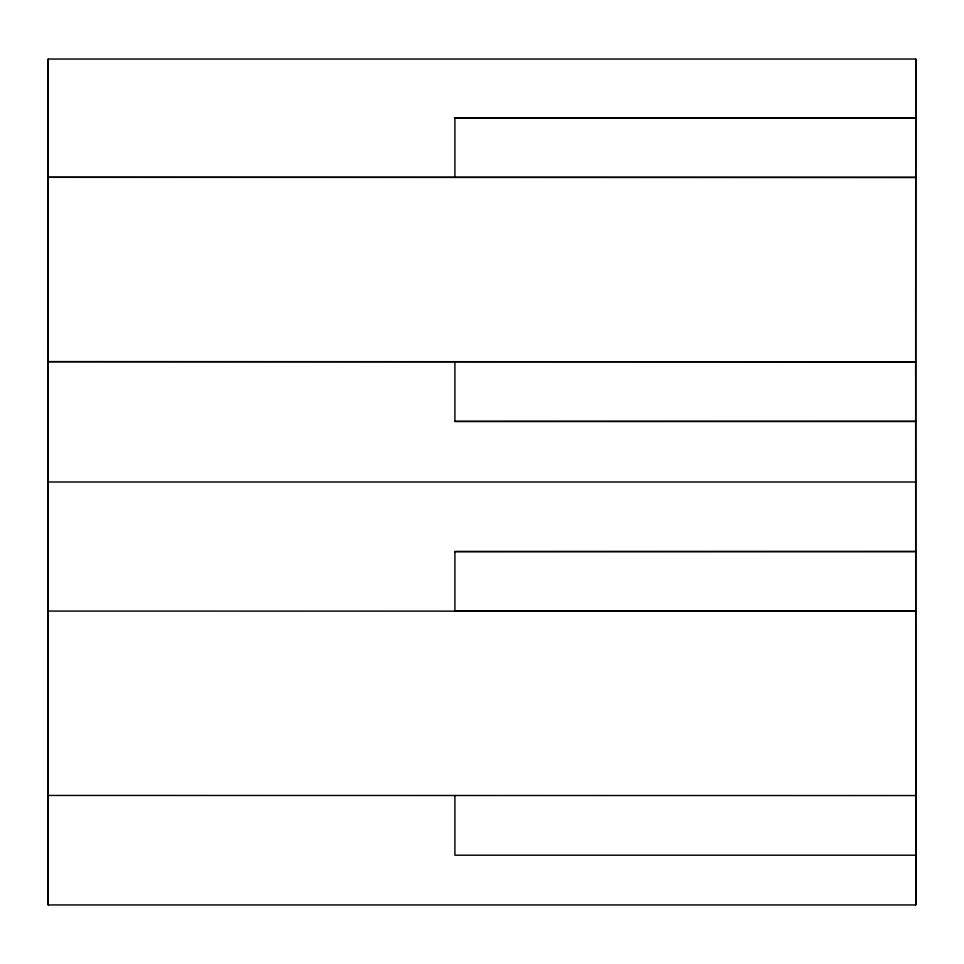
<?xml version="1.0" encoding="UTF-8"?>
<svg xmlns="http://www.w3.org/2000/svg" width="964" height="964" viewBox="0 0 964 964"><rect width="100%" height="100%" fill="white"/><g stroke="black" fill="none" stroke-linecap="round" stroke-linejoin="round"><path stroke-width="1.45" d="M915.655 795.553L48.272 795.445L48.26 361.645L915.643 361.777L915.8 855.201L915.764 904.943L48.2 904.943L48.2 59.057L915.764 59.057L915.764 904.943M48.2 59.057L48.272 361.657L915.655 361.777L915.764 59.057M48.2 904.943L48.26 795.421M454.912 117.789L915.74 117.777L454.912 117.789L454.912 177.436M454.9 421.413L915.8 421.401L454.912 421.437L454.9 361.765M48.2 482L915.764 482M454.912 551.565L915.74 551.529L454.912 551.565L454.912 611.212L915.643 611.2L48.212 611.08M915.8 855.201L454.9 855.201L454.9 795.553M915.655 177.412L48.212 177.304L915.643 177.412"/></g></svg>
